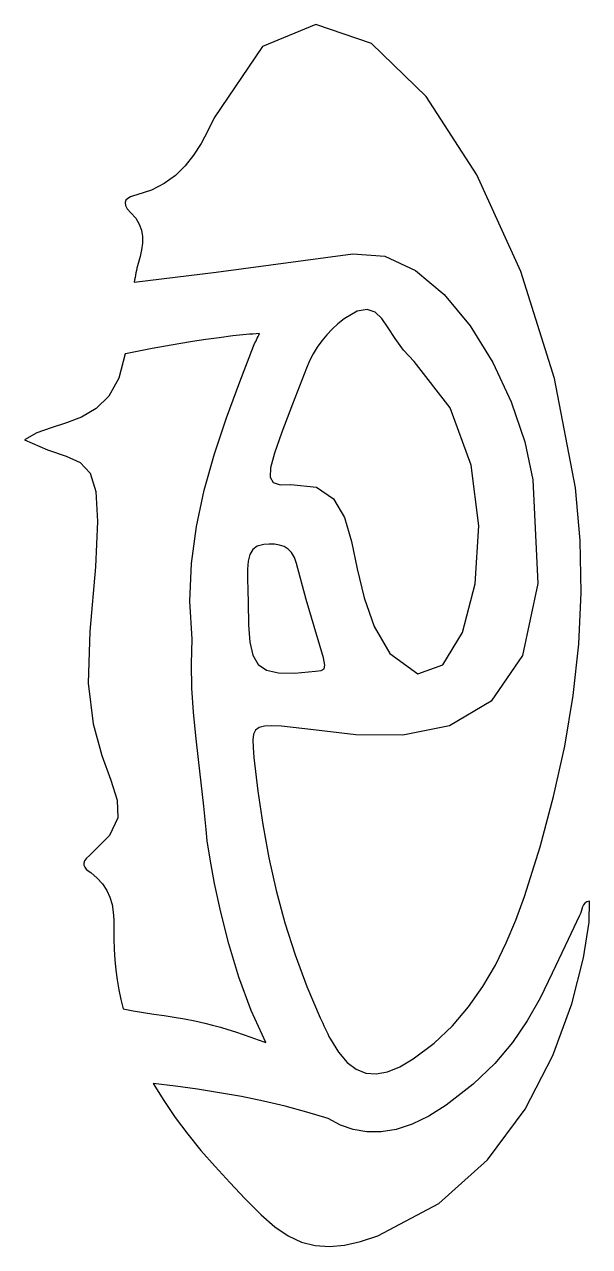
# Model space of a CAD drawing. Header units: millimetres. Extents: x -75.6 to -24.8, y -105.5 to -55.4.
# Drawn here: x -57.675 to -56.127, y -86.772 to -83.421 of the extents above; entities that cross this region are included whole.
import ezdxf

# ---------------------------------------------------------------- set-up
doc = ezdxf.new("R2010")
doc.units = ezdxf.units.MM
doc.header["$MEASUREMENT"] = 0
doc.layers.add('Layer 1', color=7, linetype='Continuous')

msp = doc.modelspace()

# ---------------------------------------------------------------- linework, layer by layer
at = {"layer": 'Layer 1'}
for points, knots in [([(-56.1649, -84.6918), (-56.1649, -84.6918), (-56.1521, -84.8357), (-56.1521, -84.8357), (-56.1521, -84.8357), (-56.1521, -84.8357), (-56.1494, -84.9784), (-56.1494, -84.9784), (-56.1494, -84.9784), (-56.1494, -84.9784), (-56.1559, -85.12), (-56.1559, -85.12), (-56.1559, -85.12), (-56.1559, -85.12), (-56.1712, -85.2605), (-56.1712, -85.2605), (-56.1712, -85.2605), (-56.1712, -85.2605), (-56.1944, -85.3999), (-56.1944, -85.3999), (-56.1944, -85.3999), (-56.1944, -85.3999), (-56.2249, -85.5383), (-56.2249, -85.5383), (-56.2249, -85.5383), (-56.2249, -85.5383), (-56.2621, -85.6756), (-56.2621, -85.6756), (-56.2621, -85.6756), (-56.2621, -85.6756), (-56.3051, -85.8121), (-56.3051, -85.8121), (-56.3051, -85.8121), (-56.3051, -85.8121), (-56.3283, -85.8765), (-56.3283, -85.8765), (-56.3283, -85.8765), (-56.3283, -85.8765), (-56.3546, -85.9395), (-56.3546, -85.9395), (-56.3546, -85.9395), (-56.3546, -85.9395), (-56.3846, -86.0006), (-56.3846, -86.0006), (-56.3846, -86.0006), (-56.3846, -86.0006), (-56.4188, -86.0592), (-56.4188, -86.0592), (-56.4188, -86.0592), (-56.4188, -86.0592), (-56.4578, -86.1147), (-56.4578, -86.1147), (-56.4578, -86.1147), (-56.4578, -86.1147), (-56.5023, -86.1666), (-56.5023, -86.1666), (-56.5023, -86.1666), (-56.5023, -86.1666), (-56.5527, -86.2143), (-56.5527, -86.2143), (-56.5527, -86.2143), (-56.5527, -86.2143), (-56.6097, -86.2573), (-56.6097, -86.2573), (-56.6097, -86.2573), (-56.6097, -86.2573), (-56.6464, -86.2791), (-56.6464, -86.2791), (-56.6464, -86.2791), (-56.6464, -86.2791), (-56.6801, -86.2929), (-56.6801, -86.2929), (-56.6801, -86.2929), (-56.6801, -86.2929), (-56.7111, -86.2987), (-56.7111, -86.2987), (-56.7111, -86.2987), (-56.7111, -86.2987), (-56.7396, -86.2964), (-56.7396, -86.2964), (-56.7396, -86.2964), (-56.7396, -86.2964), (-56.7661, -86.2858), (-56.7661, -86.2858), (-56.7661, -86.2858), (-56.7661, -86.2858), (-56.7909, -86.2668), (-56.7909, -86.2668), (-56.7909, -86.2668), (-56.7909, -86.2668), (-56.8144, -86.2393), (-56.8144, -86.2393), (-56.8144, -86.2393), (-56.8144, -86.2393), (-56.8367, -86.2031), (-56.8367, -86.2031), (-56.8367, -86.2031), (-56.8367, -86.2031), (-56.8405, -86.196), (-56.8405, -86.196), (-56.8405, -86.196), (-56.8405, -86.196), (-56.844, -86.1888), (-56.844, -86.1888), (-56.844, -86.1888), (-56.844, -86.1888), (-56.8475, -86.1815), (-56.8475, -86.1815), (-56.8475, -86.1815), (-56.8475, -86.1815), (-56.8509, -86.1742), (-56.8509, -86.1742), (-56.8509, -86.1742), (-56.8509, -86.1742), (-56.8542, -86.1668), (-56.8542, -86.1668), (-56.8542, -86.1668), (-56.8542, -86.1668), (-56.8575, -86.1595), (-56.8575, -86.1595), (-56.8575, -86.1595), (-56.8575, -86.1595), (-56.8608, -86.1521), (-56.8608, -86.1521), (-56.8608, -86.1521), (-56.8608, -86.1521), (-56.8642, -86.1448), (-56.8642, -86.1448), (-56.8642, -86.1448), (-56.8642, -86.1448), (-56.9009, -86.0591), (-56.9009, -86.0591), (-56.9009, -86.0591), (-56.9009, -86.0591), (-56.9331, -85.9723), (-56.9331, -85.9723), (-56.9331, -85.9723), (-56.9331, -85.9723), (-56.961, -85.8844), (-56.961, -85.8844), (-56.961, -85.8844), (-56.961, -85.8844), (-56.9849, -85.7955), (-56.9849, -85.7955), (-56.9849, -85.7955), (-56.9849, -85.7955), (-57.005, -85.7056), (-57.005, -85.7056), (-57.005, -85.7056), (-57.005, -85.7056), (-57.0218, -85.6148), (-57.0218, -85.6148), (-57.0218, -85.6148), (-57.0218, -85.6148), (-57.0354, -85.5233), (-57.0354, -85.5233), (-57.0354, -85.5233), (-57.0354, -85.5233), (-57.0461, -85.431), (-57.0461, -85.431), (-57.0461, -85.431), (-57.0461, -85.431), (-57.0486, -85.4035), (-57.0486, -85.4035), (-57.0486, -85.4035), (-57.0486, -85.4035), (-57.0491, -85.3822), (-57.0491, -85.3822), (-57.0491, -85.3822), (-57.0491, -85.3822), (-57.0469, -85.3665), (-57.0469, -85.3665), (-57.0469, -85.3665), (-57.0469, -85.3665), (-57.0414, -85.3556), (-57.0414, -85.3556), (-57.0414, -85.3556), (-57.0414, -85.3556), (-57.0318, -85.3487), (-57.0318, -85.3487), (-57.0318, -85.3487), (-57.0318, -85.3487), (-57.0173, -85.3452), (-57.0173, -85.3452), (-57.0173, -85.3452), (-57.0173, -85.3452), (-56.9972, -85.3442), (-56.9972, -85.3442), (-56.9972, -85.3442), (-56.9972, -85.3442), (-56.9707, -85.345), (-56.9707, -85.345), (-56.9707, -85.345), (-56.9707, -85.345), (-56.8828, -85.3551), (-56.8828, -85.3551), (-56.8828, -85.3551), (-56.8828, -85.3551), (-56.7673, -85.3684), (-56.7673, -85.3684), (-56.7673, -85.3684), (-56.7673, -85.3684), (-56.6383, -85.3698), (-56.6383, -85.3698), (-56.6383, -85.3698), (-56.6383, -85.3698), (-56.5098, -85.3441), (-56.5098, -85.3441), (-56.5098, -85.3441), (-56.5098, -85.3441), (-56.3959, -85.2763), (-56.3959, -85.2763), (-56.3959, -85.2763), (-56.3959, -85.2763), (-56.3105, -85.1514), (-56.3105, -85.1514), (-56.3105, -85.1514), (-56.3105, -85.1514), (-56.2679, -84.9541), (-56.2679, -84.9541), (-56.2679, -84.9541), (-56.2679, -84.9541), (-56.2819, -84.6694), (-56.2819, -84.6694), (-56.2819, -84.6694), (-56.2819, -84.6694), (-56.3041, -84.5653), (-56.3041, -84.5653), (-56.3041, -84.5653), (-56.3041, -84.5653), (-56.3413, -84.456), (-56.3413, -84.456), (-56.3413, -84.456), (-56.3413, -84.456), (-56.3917, -84.348), (-56.3917, -84.348), (-56.3917, -84.348), (-56.3917, -84.348), (-56.4533, -84.2476), (-56.4533, -84.2476), (-56.4533, -84.2476), (-56.4533, -84.2476), (-56.5244, -84.1613), (-56.5244, -84.1613), (-56.5244, -84.1613), (-56.5244, -84.1613), (-56.603, -84.0954), (-56.603, -84.0954), (-56.603, -84.0954), (-56.603, -84.0954), (-56.6872, -84.0563), (-56.6872, -84.0563), (-56.6872, -84.0563), (-56.6872, -84.0563), (-56.7753, -84.0503), (-56.7753, -84.0503), (-56.7753, -84.0503), (-56.7753, -84.0503), (-56.8501, -84.0603), (-56.8501, -84.0603), (-56.8501, -84.0603), (-56.8501, -84.0603), (-56.925, -84.0703), (-56.925, -84.0703), (-56.925, -84.0703), (-56.925, -84.0703), (-56.9999, -84.0803), (-56.9999, -84.0803), (-56.9999, -84.0803), (-56.9999, -84.0803), (-57.0747, -84.0902), (-57.0747, -84.0902), (-57.0747, -84.0902), (-57.0747, -84.0902), (-57.1496, -84.0999), (-57.1496, -84.0999), (-57.1496, -84.0999), (-57.1496, -84.0999), (-57.2246, -84.1094), (-57.2246, -84.1094), (-57.2246, -84.1094), (-57.2246, -84.1094), (-57.2995, -84.1187), (-57.2995, -84.1187), (-57.2995, -84.1187), (-57.2995, -84.1187), (-57.3745, -84.1277), (-57.3745, -84.1277), (-57.3745, -84.1277), (-57.3745, -84.1277), (-57.3732, -84.1213), (-57.3732, -84.1213), (-57.3732, -84.1213), (-57.3732, -84.1213), (-57.3719, -84.1149), (-57.3719, -84.1149), (-57.3719, -84.1149), (-57.3719, -84.1149), (-57.3707, -84.1085), (-57.3707, -84.1085), (-57.3707, -84.1085), (-57.3707, -84.1085), (-57.3694, -84.1021), (-57.3694, -84.1021), (-57.3694, -84.1021), (-57.3694, -84.1021), (-57.3681, -84.0957), (-57.3681, -84.0957), (-57.3681, -84.0957), (-57.3681, -84.0957), (-57.3667, -84.0893), (-57.3667, -84.0893), (-57.3667, -84.0893), (-57.3667, -84.0893), (-57.3651, -84.083), (-57.3651, -84.083), (-57.3651, -84.083), (-57.3651, -84.083), (-57.3634, -84.0767), (-57.3634, -84.0767), (-57.3634, -84.0767), (-57.3634, -84.0767), (-57.3581, -84.0576), (-57.3581, -84.0576), (-57.3581, -84.0576), (-57.3581, -84.0576), (-57.3541, -84.0389), (-57.3541, -84.0389), (-57.3541, -84.0389), (-57.3541, -84.0389), (-57.3518, -84.0206), (-57.3518, -84.0206), (-57.3518, -84.0206), (-57.3518, -84.0206), (-57.3517, -84.0028), (-57.3517, -84.0028), (-57.3517, -84.0028), (-57.3517, -84.0028), (-57.3544, -83.9854), (-57.3544, -83.9854), (-57.3544, -83.9854), (-57.3544, -83.9854), (-57.3602, -83.9687), (-57.3602, -83.9687), (-57.3602, -83.9687), (-57.3602, -83.9687), (-57.3698, -83.9525), (-57.3698, -83.9525), (-57.3698, -83.9525), (-57.3698, -83.9525), (-57.3836, -83.9371), (-57.3836, -83.9371), (-57.3836, -83.9371), (-57.3836, -83.9371), (-57.3933, -83.9263), (-57.3933, -83.9263), (-57.3933, -83.9263), (-57.3933, -83.9263), (-57.3983, -83.9171), (-57.3983, -83.9171), (-57.3983, -83.9171), (-57.3983, -83.9171), (-57.3992, -83.9094), (-57.3992, -83.9094), (-57.3992, -83.9094), (-57.3992, -83.9094), (-57.3968, -83.903), (-57.3968, -83.903), (-57.3968, -83.903), (-57.3968, -83.903), (-57.3917, -83.8978), (-57.3917, -83.8978), (-57.3917, -83.8978), (-57.3917, -83.8978), (-57.3846, -83.8937), (-57.3846, -83.8937), (-57.3846, -83.8937), (-57.3846, -83.8937), (-57.3762, -83.8904), (-57.3762, -83.8904), (-57.3762, -83.8904), (-57.3762, -83.8904), (-57.3673, -83.888), (-57.3673, -83.888), (-57.3673, -83.888), (-57.3673, -83.888), (-57.3269, -83.8753), (-57.3269, -83.8753), (-57.3269, -83.8753), (-57.3269, -83.8753), (-57.2918, -83.8574), (-57.2918, -83.8574), (-57.2918, -83.8574), (-57.2918, -83.8574), (-57.2612, -83.8351), (-57.2612, -83.8351), (-57.2612, -83.8351), (-57.2612, -83.8351), (-57.2346, -83.8089), (-57.2346, -83.8089), (-57.2346, -83.8089), (-57.2346, -83.8089), (-57.2113, -83.7794), (-57.2113, -83.7794), (-57.2113, -83.7794), (-57.2113, -83.7794), (-57.1907, -83.7472), (-57.1907, -83.7472), (-57.1907, -83.7472), (-57.1907, -83.7472), (-57.1722, -83.7128), (-57.1722, -83.7128), (-57.1722, -83.7128), (-57.1722, -83.7128), (-57.1551, -83.6769), (-57.1551, -83.6769), (-57.1551, -83.6769), (-57.1551, -83.6769), (-57.0227, -83.4816), (-57.0227, -83.4816), (-57.0227, -83.4816), (-57.0227, -83.4816), (-56.8763, -83.4209), (-56.8763, -83.4209), (-56.8763, -83.4209), (-56.8763, -83.4209), (-56.7241, -83.4735), (-56.7241, -83.4735), (-56.7241, -83.4735), (-56.7241, -83.4735), (-56.5744, -83.6183), (-56.5744, -83.6183), (-56.5744, -83.6183), (-56.5744, -83.6183), (-56.4353, -83.8337), (-56.4353, -83.8337), (-56.4353, -83.8337), (-56.4353, -83.8337), (-56.3152, -84.0987), (-56.3152, -84.0987), (-56.3152, -84.0987), (-56.3152, -84.0987), (-56.2224, -84.3918), (-56.2224, -84.3918), (-56.2224, -84.3918), (-56.2224, -84.3918), (-56.1649, -84.6918), (-56.1649, -84.6918), (-56.1649, -84.6918), (-56.1649, -84.6918), (-56.1649, -84.6918), (-56.1649, -84.6918)], [0, 0, 0, 0, 0.008772, 0.008772, 0.008772, 0.008772, 0.017544, 0.017544, 0.017544, 0.017544, 0.026316, 0.026316, 0.026316, 0.026316, 0.035088, 0.035088, 0.035088, 0.035088, 0.04386, 0.04386, 0.04386, 0.04386, 0.052632, 0.052632, 0.052632, 0.052632, 0.061404, 0.061404, 0.061404, 0.061404, 0.070175, 0.070175, 0.070175, 0.070175, 0.078947, 0.078947, 0.078947, 0.078947, 0.087719, 0.087719, 0.087719, 0.087719, 0.096491, 0.096491, 0.096491, 0.096491, 0.105263, 0.105263, 0.105263, 0.105263, 0.114035, 0.114035, 0.114035, 0.114035, 0.122807, 0.122807, 0.122807, 0.122807, 0.131579, 0.131579, 0.131579, 0.131579, 0.140351, 0.140351, 0.140351, 0.140351, 0.149123, 0.149123, 0.149123, 0.149123, 0.157895, 0.157895, 0.157895, 0.157895, 0.166667, 0.166667, 0.166667, 0.166667, 0.175439, 0.175439, 0.175439, 0.175439, 0.184211, 0.184211, 0.184211, 0.184211, 0.192982, 0.192982, 0.192982, 0.192982, 0.201754, 0.201754, 0.201754, 0.201754, 0.210526, 0.210526, 0.210526, 0.210526, 0.219298, 0.219298, 0.219298, 0.219298, 0.22807, 0.22807, 0.22807, 0.22807, 0.236842, 0.236842, 0.236842, 0.236842, 0.245614, 0.245614, 0.245614, 0.245614, 0.254386, 0.254386, 0.254386, 0.254386, 0.263158, 0.263158, 0.263158, 0.263158, 0.27193, 0.27193, 0.27193, 0.27193, 0.280702, 0.280702, 0.280702, 0.280702, 0.289474, 0.289474, 0.289474, 0.289474, 0.298246, 0.298246, 0.298246, 0.298246, 0.307018, 0.307018, 0.307018, 0.307018, 0.315789, 0.315789, 0.315789, 0.315789, 0.324561, 0.324561, 0.324561, 0.324561, 0.333333, 0.333333, 0.333333, 0.333333, 0.342105, 0.342105, 0.342105, 0.342105, 0.350877, 0.350877, 0.350877, 0.350877, 0.359649, 0.359649, 0.359649, 0.359649, 0.368421, 0.368421, 0.368421, 0.368421, 0.377193, 0.377193, 0.377193, 0.377193, 0.385965, 0.385965, 0.385965, 0.385965, 0.394737, 0.394737, 0.394737, 0.394737, 0.403509, 0.403509, 0.403509, 0.403509, 0.412281, 0.412281, 0.412281, 0.412281, 0.421053, 0.421053, 0.421053, 0.421053, 0.429825, 0.429825, 0.429825, 0.429825, 0.438596, 0.438596, 0.438596, 0.438596, 0.447368, 0.447368, 0.447368, 0.447368, 0.45614, 0.45614, 0.45614, 0.45614, 0.464912, 0.464912, 0.464912, 0.464912, 0.473684, 0.473684, 0.473684, 0.473684, 0.482456, 0.482456, 0.482456, 0.482456, 0.491228, 0.491228, 0.491228, 0.491228, 0.5, 0.5, 0.5, 0.5, 0.508772, 0.508772, 0.508772, 0.508772, 0.517544, 0.517544, 0.517544, 0.517544, 0.526316, 0.526316, 0.526316, 0.526316, 0.535088, 0.535088, 0.535088, 0.535088, 0.54386, 0.54386, 0.54386, 0.54386, 0.552632, 0.552632, 0.552632, 0.552632, 0.561404, 0.561404, 0.561404, 0.561404, 0.570175, 0.570175, 0.570175, 0.570175, 0.578947, 0.578947, 0.578947, 0.578947, 0.587719, 0.587719, 0.587719, 0.587719, 0.596491, 0.596491, 0.596491, 0.596491, 0.605263, 0.605263, 0.605263, 0.605263, 0.614035, 0.614035, 0.614035, 0.614035, 0.622807, 0.622807, 0.622807, 0.622807, 0.631579, 0.631579, 0.631579, 0.631579, 0.640351, 0.640351, 0.640351, 0.640351, 0.649123, 0.649123, 0.649123, 0.649123, 0.657895, 0.657895, 0.657895, 0.657895, 0.666667, 0.666667, 0.666667, 0.666667, 0.675439, 0.675439, 0.675439, 0.675439, 0.684211, 0.684211, 0.684211, 0.684211, 0.692982, 0.692982, 0.692982, 0.692982, 0.701754, 0.701754, 0.701754, 0.701754, 0.710526, 0.710526, 0.710526, 0.710526, 0.719298, 0.719298, 0.719298, 0.719298, 0.72807, 0.72807, 0.72807, 0.72807, 0.736842, 0.736842, 0.736842, 0.736842, 0.745614, 0.745614, 0.745614, 0.745614, 0.754386, 0.754386, 0.754386, 0.754386, 0.763158, 0.763158, 0.763158, 0.763158, 0.77193, 0.77193, 0.77193, 0.77193, 0.780702, 0.780702, 0.780702, 0.780702, 0.789474, 0.789474, 0.789474, 0.789474, 0.798246, 0.798246, 0.798246, 0.798246, 0.807018, 0.807018, 0.807018, 0.807018, 0.815789, 0.815789, 0.815789, 0.815789, 0.824561, 0.824561, 0.824561, 0.824561, 0.833333, 0.833333, 0.833333, 0.833333, 0.842105, 0.842105, 0.842105, 0.842105, 0.850877, 0.850877, 0.850877, 0.850877, 0.859649, 0.859649, 0.859649, 0.859649, 0.868421, 0.868421, 0.868421, 0.868421, 0.877193, 0.877193, 0.877193, 0.877193, 0.885965, 0.885965, 0.885965, 0.885965, 0.894737, 0.894737, 0.894737, 0.894737, 0.903509, 0.903509, 0.903509, 0.903509, 0.912281, 0.912281, 0.912281, 0.912281, 0.921053, 0.921053, 0.921053, 0.921053, 0.929825, 0.929825, 0.929825, 0.929825, 0.938596, 0.938596, 0.938596, 0.938596, 0.947368, 0.947368, 0.947368, 0.947368, 0.95614, 0.95614, 0.95614, 0.95614, 0.964912, 0.964912, 0.964912, 0.964912, 0.973684, 0.973684, 0.973684, 0.973684, 0.982456, 0.982456, 0.982456, 0.982456, 1, 1, 1, 1]), ([(-56.9021, -84.3632), (-56.9021, -84.3632), (-56.8936, -84.3432), (-56.8936, -84.3432), (-56.8936, -84.3432), (-56.8936, -84.3432), (-56.8837, -84.3239), (-56.8837, -84.3239), (-56.8837, -84.3239), (-56.8837, -84.3239), (-56.8726, -84.3056), (-56.8726, -84.3056), (-56.8726, -84.3056), (-56.8726, -84.3056), (-56.8603, -84.2882), (-56.8603, -84.2882), (-56.8603, -84.2882), (-56.8603, -84.2882), (-56.8467, -84.2717), (-56.8467, -84.2717), (-56.8467, -84.2717), (-56.8467, -84.2717), (-56.8319, -84.2562), (-56.8319, -84.2562), (-56.8319, -84.2562), (-56.8319, -84.2562), (-56.816, -84.2417), (-56.816, -84.2417), (-56.816, -84.2417), (-56.816, -84.2417), (-56.7989, -84.2283), (-56.7989, -84.2283), (-56.7989, -84.2283), (-56.7989, -84.2283), (-56.7632, -84.2075), (-56.7632, -84.2075), (-56.7632, -84.2075), (-56.7632, -84.2075), (-56.7359, -84.2022), (-56.7359, -84.2022), (-56.7359, -84.2022), (-56.7359, -84.2022), (-56.7143, -84.2098), (-56.7143, -84.2098), (-56.7143, -84.2098), (-56.7143, -84.2098), (-56.696, -84.2274), (-56.696, -84.2274), (-56.696, -84.2274), (-56.696, -84.2274), (-56.6786, -84.2524), (-56.6786, -84.2524), (-56.6786, -84.2524), (-56.6786, -84.2524), (-56.6595, -84.2821), (-56.6595, -84.2821), (-56.6595, -84.2821), (-56.6595, -84.2821), (-56.6365, -84.3138), (-56.6365, -84.3138), (-56.6365, -84.3138), (-56.6365, -84.3138), (-56.6069, -84.3447), (-56.6069, -84.3447), (-56.6069, -84.3447), (-56.6069, -84.3447), (-56.5082, -84.4723), (-56.5082, -84.4723), (-56.5082, -84.4723), (-56.5082, -84.4723), (-56.451, -84.6289), (-56.451, -84.6289), (-56.451, -84.6289), (-56.451, -84.6289), (-56.43, -84.7959), (-56.43, -84.7959), (-56.43, -84.7959), (-56.43, -84.7959), (-56.4396, -84.9551), (-56.4396, -84.9551), (-56.4396, -84.9551), (-56.4396, -84.9551), (-56.4742, -85.088), (-56.4742, -85.088), (-56.4742, -85.088), (-56.4742, -85.088), (-56.5284, -85.1764), (-56.5284, -85.1764), (-56.5284, -85.1764), (-56.5284, -85.1764), (-56.5967, -85.2018), (-56.5967, -85.2018), (-56.5967, -85.2018), (-56.5967, -85.2018), (-56.6734, -85.1459), (-56.6734, -85.1459), (-56.6734, -85.1459), (-56.6734, -85.1459), (-56.7169, -85.072), (-56.7169, -85.072), (-56.7169, -85.072), (-56.7169, -85.072), (-56.7445, -84.9929), (-56.7445, -84.9929), (-56.7445, -84.9929), (-56.7445, -84.9929), (-56.7629, -84.9133), (-56.7629, -84.9133), (-56.7629, -84.9133), (-56.7629, -84.9133), (-56.7785, -84.8384), (-56.7785, -84.8384), (-56.7785, -84.8384), (-56.7785, -84.8384), (-56.7979, -84.7729), (-56.7979, -84.7729), (-56.7979, -84.7729), (-56.7979, -84.7729), (-56.8278, -84.7218), (-56.8278, -84.7218), (-56.8278, -84.7218), (-56.8278, -84.7218), (-56.8746, -84.6901), (-56.8746, -84.6901), (-56.8746, -84.6901), (-56.8746, -84.6901), (-56.9449, -84.6826), (-56.9449, -84.6826), (-56.9449, -84.6826), (-56.9449, -84.6826), (-56.9742, -84.683), (-56.9742, -84.683), (-56.9742, -84.683), (-56.9742, -84.683), (-56.9932, -84.6773), (-56.9932, -84.6773), (-56.9932, -84.6773), (-56.9932, -84.6773), (-57.002, -84.6626), (-57.002, -84.6626), (-57.002, -84.6626), (-57.002, -84.6626), (-57.0009, -84.6365), (-57.0009, -84.6365), (-57.0009, -84.6365), (-57.0009, -84.6365), (-56.9902, -84.5961), (-56.9902, -84.5961), (-56.9902, -84.5961), (-56.9902, -84.5961), (-56.97, -84.5389), (-56.97, -84.5389), (-56.97, -84.5389), (-56.97, -84.5389), (-56.9405, -84.4622), (-56.9405, -84.4622), (-56.9405, -84.4622), (-56.9405, -84.4622), (-56.9021, -84.3632), (-56.9021, -84.3632), (-56.9021, -84.3632), (-56.9021, -84.3632), (-56.9021, -84.3632), (-56.9021, -84.3632)], [0, 0, 0, 0, 0.02381, 0.02381, 0.02381, 0.02381, 0.047619, 0.047619, 0.047619, 0.047619, 0.071429, 0.071429, 0.071429, 0.071429, 0.095238, 0.095238, 0.095238, 0.095238, 0.119048, 0.119048, 0.119048, 0.119048, 0.142857, 0.142857, 0.142857, 0.142857, 0.166667, 0.166667, 0.166667, 0.166667, 0.190476, 0.190476, 0.190476, 0.190476, 0.214286, 0.214286, 0.214286, 0.214286, 0.238095, 0.238095, 0.238095, 0.238095, 0.261905, 0.261905, 0.261905, 0.261905, 0.285714, 0.285714, 0.285714, 0.285714, 0.309524, 0.309524, 0.309524, 0.309524, 0.333333, 0.333333, 0.333333, 0.333333, 0.357143, 0.357143, 0.357143, 0.357143, 0.380952, 0.380952, 0.380952, 0.380952, 0.404762, 0.404762, 0.404762, 0.404762, 0.428571, 0.428571, 0.428571, 0.428571, 0.452381, 0.452381, 0.452381, 0.452381, 0.47619, 0.47619, 0.47619, 0.47619, 0.5, 0.5, 0.5, 0.5, 0.52381, 0.52381, 0.52381, 0.52381, 0.547619, 0.547619, 0.547619, 0.547619, 0.571429, 0.571429, 0.571429, 0.571429, 0.595238, 0.595238, 0.595238, 0.595238, 0.619048, 0.619048, 0.619048, 0.619048, 0.642857, 0.642857, 0.642857, 0.642857, 0.666667, 0.666667, 0.666667, 0.666667, 0.690476, 0.690476, 0.690476, 0.690476, 0.714286, 0.714286, 0.714286, 0.714286, 0.738095, 0.738095, 0.738095, 0.738095, 0.761905, 0.761905, 0.761905, 0.761905, 0.785714, 0.785714, 0.785714, 0.785714, 0.809524, 0.809524, 0.809524, 0.809524, 0.833333, 0.833333, 0.833333, 0.833333, 0.857143, 0.857143, 0.857143, 0.857143, 0.880952, 0.880952, 0.880952, 0.880952, 0.904762, 0.904762, 0.904762, 0.904762, 0.928571, 0.928571, 0.928571, 0.928571, 0.952381, 0.952381, 0.952381, 0.952381, 1, 1, 1, 1]), ([(-57.496, -85.0853), (-57.496, -85.0853), (-57.4802, -84.9081), (-57.4802, -84.9081), (-57.4802, -84.9081), (-57.4802, -84.9081), (-57.4744, -84.7836), (-57.4744, -84.7836), (-57.4744, -84.7836), (-57.4744, -84.7836), (-57.4792, -84.7014), (-57.4792, -84.7014), (-57.4792, -84.7014), (-57.4792, -84.7014), (-57.4949, -84.6511), (-57.4949, -84.6511), (-57.4949, -84.6511), (-57.4949, -84.6511), (-57.5219, -84.6222), (-57.5219, -84.6222), (-57.5219, -84.6222), (-57.5219, -84.6222), (-57.5606, -84.6043), (-57.5606, -84.6043), (-57.5606, -84.6043), (-57.5606, -84.6043), (-57.6115, -84.587), (-57.6115, -84.587), (-57.6115, -84.587), (-57.6115, -84.587), (-57.6749, -84.5598), (-57.6749, -84.5598), (-57.6749, -84.5598), (-57.6749, -84.5598), (-57.6406, -84.5411), (-57.6406, -84.5411), (-57.6406, -84.5411), (-57.6406, -84.5411), (-57.6015, -84.5271), (-57.6015, -84.5271), (-57.6015, -84.5271), (-57.6015, -84.5271), (-57.5598, -84.5137), (-57.5598, -84.5137), (-57.5598, -84.5137), (-57.5598, -84.5137), (-57.5182, -84.4973), (-57.5182, -84.4973), (-57.5182, -84.4973), (-57.5182, -84.4973), (-57.4788, -84.474), (-57.4788, -84.474), (-57.4788, -84.474), (-57.4788, -84.474), (-57.4441, -84.4399), (-57.4441, -84.4399), (-57.4441, -84.4399), (-57.4441, -84.4399), (-57.4166, -84.3912), (-57.4166, -84.3912), (-57.4166, -84.3912), (-57.4166, -84.3912), (-57.3986, -84.324), (-57.3986, -84.324), (-57.3986, -84.324), (-57.3986, -84.324), (-57.3986, -84.324), (-57.3986, -84.324), (-57.3986, -84.324), (-57.3986, -84.324), (-57.3986, -84.324), (-57.3986, -84.324), (-57.3986, -84.324), (-57.3986, -84.324), (-57.3985, -84.324), (-57.3985, -84.324), (-57.3985, -84.324), (-57.3985, -84.324), (-57.3985, -84.324), (-57.3985, -84.324), (-57.3985, -84.324), (-57.3985, -84.324), (-57.3984, -84.324), (-57.3984, -84.324), (-57.3984, -84.324), (-57.3984, -84.324), (-57.3984, -84.324), (-57.3984, -84.324), (-57.3984, -84.324), (-57.3984, -84.324), (-57.3983, -84.324), (-57.3983, -84.324), (-57.3983, -84.324), (-57.3983, -84.324), (-57.3983, -84.324), (-57.3983, -84.324), (-57.3983, -84.324), (-57.3983, -84.324), (-57.3617, -84.3167), (-57.3617, -84.3167), (-57.3617, -84.3167), (-57.3617, -84.3167), (-57.3251, -84.3097), (-57.3251, -84.3097), (-57.3251, -84.3097), (-57.3251, -84.3097), (-57.2884, -84.303), (-57.2884, -84.303), (-57.2884, -84.303), (-57.2884, -84.303), (-57.2516, -84.2967), (-57.2516, -84.2967), (-57.2516, -84.2967), (-57.2516, -84.2967), (-57.2148, -84.2907), (-57.2148, -84.2907), (-57.2148, -84.2907), (-57.2148, -84.2907), (-57.1779, -84.285), (-57.1779, -84.285), (-57.1779, -84.285), (-57.1779, -84.285), (-57.141, -84.2798), (-57.141, -84.2798), (-57.141, -84.2798), (-57.141, -84.2798), (-57.104, -84.2749), (-57.104, -84.2749), (-57.104, -84.2749), (-57.104, -84.2749), (-57.095, -84.2739), (-57.095, -84.2739), (-57.095, -84.2739), (-57.095, -84.2739), (-57.0859, -84.2729), (-57.0859, -84.2729), (-57.0859, -84.2729), (-57.0859, -84.2729), (-57.0768, -84.272), (-57.0768, -84.272), (-57.0768, -84.272), (-57.0768, -84.272), (-57.0676, -84.2712), (-57.0676, -84.2712), (-57.0676, -84.2712), (-57.0676, -84.2712), (-57.0584, -84.2705), (-57.0584, -84.2705), (-57.0584, -84.2705), (-57.0584, -84.2705), (-57.0491, -84.2698), (-57.0491, -84.2698), (-57.0491, -84.2698), (-57.0491, -84.2698), (-57.0398, -84.2691), (-57.0398, -84.2691), (-57.0398, -84.2691), (-57.0398, -84.2691), (-57.0304, -84.2684), (-57.0304, -84.2684), (-57.0304, -84.2684), (-57.0304, -84.2684), (-57.0327, -84.2726), (-57.0327, -84.2726), (-57.0327, -84.2726), (-57.0327, -84.2726), (-57.0349, -84.2769), (-57.0349, -84.2769), (-57.0349, -84.2769), (-57.0349, -84.2769), (-57.037, -84.2812), (-57.037, -84.2812), (-57.037, -84.2812), (-57.037, -84.2812), (-57.0392, -84.2855), (-57.0392, -84.2855), (-57.0392, -84.2855), (-57.0392, -84.2855), (-57.0412, -84.2899), (-57.0412, -84.2899), (-57.0412, -84.2899), (-57.0412, -84.2899), (-57.0432, -84.2943), (-57.0432, -84.2943), (-57.0432, -84.2943), (-57.0432, -84.2943), (-57.0451, -84.2987), (-57.0451, -84.2987), (-57.0451, -84.2987), (-57.0451, -84.2987), (-57.047, -84.3032), (-57.047, -84.3032), (-57.047, -84.3032), (-57.047, -84.3032), (-57.0851, -84.4011), (-57.0851, -84.4011), (-57.0851, -84.4011), (-57.0851, -84.4011), (-57.1213, -84.4993), (-57.1213, -84.4993), (-57.1213, -84.4993), (-57.1213, -84.4993), (-57.1542, -84.598), (-57.1542, -84.598), (-57.1542, -84.598), (-57.1542, -84.598), (-57.1821, -84.6975), (-57.1821, -84.6975), (-57.1821, -84.6975), (-57.1821, -84.6975), (-57.2037, -84.7978), (-57.2037, -84.7978), (-57.2037, -84.7978), (-57.2037, -84.7978), (-57.2175, -84.8992), (-57.2175, -84.8992), (-57.2175, -84.8992), (-57.2175, -84.8992), (-57.2219, -85.0019), (-57.2219, -85.0019), (-57.2219, -85.0019), (-57.2219, -85.0019), (-57.2155, -85.1061), (-57.2155, -85.1061), (-57.2155, -85.1061), (-57.2155, -85.1061), (-57.2176, -85.1738), (-57.2176, -85.1738), (-57.2176, -85.1738), (-57.2176, -85.1738), (-57.216, -85.2405), (-57.216, -85.2405), (-57.216, -85.2405), (-57.216, -85.2405), (-57.2117, -85.3063), (-57.2117, -85.3063), (-57.2117, -85.3063), (-57.2117, -85.3063), (-57.2054, -85.3715), (-57.2054, -85.3715), (-57.2054, -85.3715), (-57.2054, -85.3715), (-57.198, -85.4361), (-57.198, -85.4361), (-57.198, -85.4361), (-57.198, -85.4361), (-57.1904, -85.5004), (-57.1904, -85.5004), (-57.1904, -85.5004), (-57.1904, -85.5004), (-57.1832, -85.5645), (-57.1832, -85.5645), (-57.1832, -85.5645), (-57.1832, -85.5645), (-57.1774, -85.6286), (-57.1774, -85.6286), (-57.1774, -85.6286), (-57.1774, -85.6286), (-57.174, -85.6591), (-57.174, -85.6591), (-57.174, -85.6591), (-57.174, -85.6591), (-57.1663, -85.7097), (-57.1663, -85.7097), (-57.1663, -85.7097), (-57.1663, -85.7097), (-57.1542, -85.7763), (-57.1542, -85.7763), (-57.1542, -85.7763), (-57.1542, -85.7763), (-57.1371, -85.855), (-57.1371, -85.855), (-57.1371, -85.855), (-57.1371, -85.855), (-57.1149, -85.9419), (-57.1149, -85.9419), (-57.1149, -85.9419), (-57.1149, -85.9419), (-57.0872, -86.0331), (-57.0872, -86.0331), (-57.0872, -86.0331), (-57.0872, -86.0331), (-57.0535, -86.1245), (-57.0535, -86.1245), (-57.0535, -86.1245), (-57.0535, -86.1245), (-57.0137, -86.2123), (-57.0137, -86.2123), (-57.0137, -86.2123), (-57.0137, -86.2123), (-57.0343, -86.2048), (-57.0343, -86.2048), (-57.0343, -86.2048), (-57.0343, -86.2048), (-57.0549, -86.1975), (-57.0549, -86.1975), (-57.0549, -86.1975), (-57.0549, -86.1975), (-57.0756, -86.1904), (-57.0756, -86.1904), (-57.0756, -86.1904), (-57.0756, -86.1904), (-57.0963, -86.1835), (-57.0963, -86.1835), (-57.0963, -86.1835), (-57.0963, -86.1835), (-57.1172, -86.177), (-57.1172, -86.177), (-57.1172, -86.177), (-57.1172, -86.177), (-57.1381, -86.1707), (-57.1381, -86.1707), (-57.1381, -86.1707), (-57.1381, -86.1707), (-57.1592, -86.1648), (-57.1592, -86.1648), (-57.1592, -86.1648), (-57.1592, -86.1648), (-57.1803, -86.1593), (-57.1803, -86.1593), (-57.1803, -86.1593), (-57.1803, -86.1593), (-57.2082, -86.153), (-57.2082, -86.153), (-57.2082, -86.153), (-57.2082, -86.153), (-57.2362, -86.1477), (-57.2362, -86.1477), (-57.2362, -86.1477), (-57.2362, -86.1477), (-57.2643, -86.143), (-57.2643, -86.143), (-57.2643, -86.143), (-57.2643, -86.143), (-57.2924, -86.1387), (-57.2924, -86.1387), (-57.2924, -86.1387), (-57.2924, -86.1387), (-57.3206, -86.1346), (-57.3206, -86.1346), (-57.3206, -86.1346), (-57.3206, -86.1346), (-57.3487, -86.1303), (-57.3487, -86.1303), (-57.3487, -86.1303), (-57.3487, -86.1303), (-57.3767, -86.1257), (-57.3767, -86.1257), (-57.3767, -86.1257), (-57.3767, -86.1257), (-57.4047, -86.1203), (-57.4047, -86.1203), (-57.4047, -86.1203), (-57.4047, -86.1203), (-57.4109, -86.0944), (-57.4109, -86.0944), (-57.4109, -86.0944), (-57.4109, -86.0944), (-57.4163, -86.0679), (-57.4163, -86.0679), (-57.4163, -86.0679), (-57.4163, -86.0679), (-57.4209, -86.041), (-57.4209, -86.041), (-57.4209, -86.041), (-57.4209, -86.041), (-57.4246, -86.0136), (-57.4246, -86.0136), (-57.4246, -86.0136), (-57.4246, -86.0136), (-57.4273, -85.9857), (-57.4273, -85.9857), (-57.4273, -85.9857), (-57.4273, -85.9857), (-57.4291, -85.9571), (-57.4291, -85.9571), (-57.4291, -85.9571), (-57.4291, -85.9571), (-57.4299, -85.928), (-57.4299, -85.928), (-57.4299, -85.928), (-57.4299, -85.928), (-57.4296, -85.8982), (-57.4296, -85.8982), (-57.4296, -85.8982), (-57.4296, -85.8982), (-57.4296, -85.8761), (-57.4296, -85.8761), (-57.4296, -85.8761), (-57.4296, -85.8761), (-57.4314, -85.8546), (-57.4314, -85.8546), (-57.4314, -85.8546), (-57.4314, -85.8546), (-57.435, -85.8339), (-57.435, -85.8339), (-57.435, -85.8339), (-57.435, -85.8339), (-57.441, -85.8141), (-57.441, -85.8141), (-57.441, -85.8141), (-57.441, -85.8141), (-57.4495, -85.7953), (-57.4495, -85.7953), (-57.4495, -85.7953), (-57.4495, -85.7953), (-57.4608, -85.7777), (-57.4608, -85.7777), (-57.4608, -85.7777), (-57.4608, -85.7777), (-57.4754, -85.7615), (-57.4754, -85.7615), (-57.4754, -85.7615), (-57.4754, -85.7615), (-57.4934, -85.7467), (-57.4934, -85.7467), (-57.4934, -85.7467), (-57.4934, -85.7467), (-57.5001, -85.7417), (-57.5001, -85.7417), (-57.5001, -85.7417), (-57.5001, -85.7417), (-57.5057, -85.7367), (-57.5057, -85.7367), (-57.5057, -85.7367), (-57.5057, -85.7367), (-57.5099, -85.7316), (-57.5099, -85.7316), (-57.5099, -85.7316), (-57.5099, -85.7316), (-57.5123, -85.7262), (-57.5123, -85.7262), (-57.5123, -85.7262), (-57.5123, -85.7262), (-57.5125, -85.7204), (-57.5125, -85.7204), (-57.5125, -85.7204), (-57.5125, -85.7204), (-57.5103, -85.7141), (-57.5103, -85.7141), (-57.5103, -85.7141), (-57.5103, -85.7141), (-57.5051, -85.7071), (-57.5051, -85.7071), (-57.5051, -85.7071), (-57.5051, -85.7071), (-57.4967, -85.6993), (-57.4967, -85.6993), (-57.4967, -85.6993), (-57.4967, -85.6993), (-57.4417, -85.645), (-57.4417, -85.645), (-57.4417, -85.645), (-57.4417, -85.645), (-57.4193, -85.5966), (-57.4193, -85.5966), (-57.4193, -85.5966), (-57.4193, -85.5966), (-57.4209, -85.5479), (-57.4209, -85.5479), (-57.4209, -85.5479), (-57.4209, -85.5479), (-57.4383, -85.4928), (-57.4383, -85.4928), (-57.4383, -85.4928), (-57.4383, -85.4928), (-57.4629, -85.4251), (-57.4629, -85.4251), (-57.4629, -85.4251), (-57.4629, -85.4251), (-57.4863, -85.3387), (-57.4863, -85.3387), (-57.4863, -85.3387), (-57.4863, -85.3387), (-57.5002, -85.2275), (-57.5002, -85.2275), (-57.5002, -85.2275), (-57.5002, -85.2275), (-57.496, -85.0853), (-57.496, -85.0853), (-57.496, -85.0853), (-57.496, -85.0853), (-57.496, -85.0853), (-57.496, -85.0853)], [0, 0, 0, 0, 0.008197, 0.008197, 0.008197, 0.008197, 0.016393, 0.016393, 0.016393, 0.016393, 0.02459, 0.02459, 0.02459, 0.02459, 0.032787, 0.032787, 0.032787, 0.032787, 0.040984, 0.040984, 0.040984, 0.040984, 0.04918, 0.04918, 0.04918, 0.04918, 0.057377, 0.057377, 0.057377, 0.057377, 0.065574, 0.065574, 0.065574, 0.065574, 0.07377, 0.07377, 0.07377, 0.07377, 0.081967, 0.081967, 0.081967, 0.081967, 0.090164, 0.090164, 0.090164, 0.090164, 0.098361, 0.098361, 0.098361, 0.098361, 0.106557, 0.106557, 0.106557, 0.106557, 0.114754, 0.114754, 0.114754, 0.114754, 0.122951, 0.122951, 0.122951, 0.122951, 0.131148, 0.131148, 0.131148, 0.131148, 0.139344, 0.139344, 0.139344, 0.139344, 0.147541, 0.147541, 0.147541, 0.147541, 0.155738, 0.155738, 0.155738, 0.155738, 0.163934, 0.163934, 0.163934, 0.163934, 0.172131, 0.172131, 0.172131, 0.172131, 0.180328, 0.180328, 0.180328, 0.180328, 0.188525, 0.188525, 0.188525, 0.188525, 0.196721, 0.196721, 0.196721, 0.196721, 0.204918, 0.204918, 0.204918, 0.204918, 0.213115, 0.213115, 0.213115, 0.213115, 0.221311, 0.221311, 0.221311, 0.221311, 0.229508, 0.229508, 0.229508, 0.229508, 0.237705, 0.237705, 0.237705, 0.237705, 0.245902, 0.245902, 0.245902, 0.245902, 0.254098, 0.254098, 0.254098, 0.254098, 0.262295, 0.262295, 0.262295, 0.262295, 0.270492, 0.270492, 0.270492, 0.270492, 0.278689, 0.278689, 0.278689, 0.278689, 0.286885, 0.286885, 0.286885, 0.286885, 0.295082, 0.295082, 0.295082, 0.295082, 0.303279, 0.303279, 0.303279, 0.303279, 0.311475, 0.311475, 0.311475, 0.311475, 0.319672, 0.319672, 0.319672, 0.319672, 0.327869, 0.327869, 0.327869, 0.327869, 0.336066, 0.336066, 0.336066, 0.336066, 0.344262, 0.344262, 0.344262, 0.344262, 0.352459, 0.352459, 0.352459, 0.352459, 0.360656, 0.360656, 0.360656, 0.360656, 0.368852, 0.368852, 0.368852, 0.368852, 0.377049, 0.377049, 0.377049, 0.377049, 0.385246, 0.385246, 0.385246, 0.385246, 0.393443, 0.393443, 0.393443, 0.393443, 0.401639, 0.401639, 0.401639, 0.401639, 0.409836, 0.409836, 0.409836, 0.409836, 0.418033, 0.418033, 0.418033, 0.418033, 0.42623, 0.42623, 0.42623, 0.42623, 0.434426, 0.434426, 0.434426, 0.434426, 0.442623, 0.442623, 0.442623, 0.442623, 0.45082, 0.45082, 0.45082, 0.45082, 0.459016, 0.459016, 0.459016, 0.459016, 0.467213, 0.467213, 0.467213, 0.467213, 0.47541, 0.47541, 0.47541, 0.47541, 0.483607, 0.483607, 0.483607, 0.483607, 0.491803, 0.491803, 0.491803, 0.491803, 0.5, 0.5, 0.5, 0.5, 0.508197, 0.508197, 0.508197, 0.508197, 0.516393, 0.516393, 0.516393, 0.516393, 0.52459, 0.52459, 0.52459, 0.52459, 0.532787, 0.532787, 0.532787, 0.532787, 0.540984, 0.540984, 0.540984, 0.540984, 0.54918, 0.54918, 0.54918, 0.54918, 0.557377, 0.557377, 0.557377, 0.557377, 0.565574, 0.565574, 0.565574, 0.565574, 0.57377, 0.57377, 0.57377, 0.57377, 0.581967, 0.581967, 0.581967, 0.581967, 0.590164, 0.590164, 0.590164, 0.590164, 0.598361, 0.598361, 0.598361, 0.598361, 0.606557, 0.606557, 0.606557, 0.606557, 0.614754, 0.614754, 0.614754, 0.614754, 0.622951, 0.622951, 0.622951, 0.622951, 0.631148, 0.631148, 0.631148, 0.631148, 0.639344, 0.639344, 0.639344, 0.639344, 0.647541, 0.647541, 0.647541, 0.647541, 0.655738, 0.655738, 0.655738, 0.655738, 0.663934, 0.663934, 0.663934, 0.663934, 0.672131, 0.672131, 0.672131, 0.672131, 0.680328, 0.680328, 0.680328, 0.680328, 0.688525, 0.688525, 0.688525, 0.688525, 0.696721, 0.696721, 0.696721, 0.696721, 0.704918, 0.704918, 0.704918, 0.704918, 0.713115, 0.713115, 0.713115, 0.713115, 0.721311, 0.721311, 0.721311, 0.721311, 0.729508, 0.729508, 0.729508, 0.729508, 0.737705, 0.737705, 0.737705, 0.737705, 0.745902, 0.745902, 0.745902, 0.745902, 0.754098, 0.754098, 0.754098, 0.754098, 0.762295, 0.762295, 0.762295, 0.762295, 0.770492, 0.770492, 0.770492, 0.770492, 0.778689, 0.778689, 0.778689, 0.778689, 0.786885, 0.786885, 0.786885, 0.786885, 0.795082, 0.795082, 0.795082, 0.795082, 0.803279, 0.803279, 0.803279, 0.803279, 0.811475, 0.811475, 0.811475, 0.811475, 0.819672, 0.819672, 0.819672, 0.819672, 0.827869, 0.827869, 0.827869, 0.827869, 0.836066, 0.836066, 0.836066, 0.836066, 0.844262, 0.844262, 0.844262, 0.844262, 0.852459, 0.852459, 0.852459, 0.852459, 0.860656, 0.860656, 0.860656, 0.860656, 0.868852, 0.868852, 0.868852, 0.868852, 0.877049, 0.877049, 0.877049, 0.877049, 0.885246, 0.885246, 0.885246, 0.885246, 0.893443, 0.893443, 0.893443, 0.893443, 0.901639, 0.901639, 0.901639, 0.901639, 0.909836, 0.909836, 0.909836, 0.909836, 0.918033, 0.918033, 0.918033, 0.918033, 0.92623, 0.92623, 0.92623, 0.92623, 0.934426, 0.934426, 0.934426, 0.934426, 0.942623, 0.942623, 0.942623, 0.942623, 0.95082, 0.95082, 0.95082, 0.95082, 0.959016, 0.959016, 0.959016, 0.959016, 0.967213, 0.967213, 0.967213, 0.967213, 0.97541, 0.97541, 0.97541, 0.97541, 0.983607, 0.983607, 0.983607, 0.983607, 1, 1, 1, 1]), ([(-56.9294, -84.899), (-56.9294, -84.899), (-56.9027, -84.9981), (-56.9027, -84.9981), (-56.9027, -84.9981), (-56.9027, -84.9981), (-56.8813, -85.0717), (-56.8813, -85.0717), (-56.8813, -85.0717), (-56.8813, -85.0717), (-56.8654, -85.1235), (-56.8654, -85.1235), (-56.8654, -85.1235), (-56.8654, -85.1235), (-56.8554, -85.1576), (-56.8554, -85.1576), (-56.8554, -85.1576), (-56.8554, -85.1576), (-56.8514, -85.1778), (-56.8514, -85.1778), (-56.8514, -85.1778), (-56.8514, -85.1778), (-56.8536, -85.188), (-56.8536, -85.188), (-56.8536, -85.188), (-56.8536, -85.188), (-56.8623, -85.1922), (-56.8623, -85.1922), (-56.8623, -85.1922), (-56.8623, -85.1922), (-56.8777, -85.1943), (-56.8777, -85.1943), (-56.8777, -85.1943), (-56.8777, -85.1943), (-56.9349, -85.1997), (-56.9349, -85.1997), (-56.9349, -85.1997), (-56.9349, -85.1997), (-56.9789, -85.1992), (-56.9789, -85.1992), (-56.9789, -85.1992), (-56.9789, -85.1992), (-57.0114, -85.1916), (-57.0114, -85.1916), (-57.0114, -85.1916), (-57.0114, -85.1916), (-57.0342, -85.1757), (-57.0342, -85.1757), (-57.0342, -85.1757), (-57.0342, -85.1757), (-57.049, -85.1505), (-57.049, -85.1505), (-57.049, -85.1505), (-57.049, -85.1505), (-57.0574, -85.1145), (-57.0574, -85.1145), (-57.0574, -85.1145), (-57.0574, -85.1145), (-57.0612, -85.0669), (-57.0612, -85.0669), (-57.0612, -85.0669), (-57.0612, -85.0669), (-57.062, -85.0062), (-57.062, -85.0062), (-57.062, -85.0062), (-57.062, -85.0062), (-57.0623, -85.0062), (-57.0623, -85.0062), (-57.0623, -85.0062), (-57.0623, -85.0062), (-57.0627, -84.9717), (-57.0627, -84.9717), (-57.0627, -84.9717), (-57.0627, -84.9717), (-57.0633, -84.9412), (-57.0633, -84.9412), (-57.0633, -84.9412), (-57.0633, -84.9412), (-57.0633, -84.9147), (-57.0633, -84.9147), (-57.0633, -84.9147), (-57.0633, -84.9147), (-57.0615, -84.8924), (-57.0615, -84.8924), (-57.0615, -84.8924), (-57.0615, -84.8924), (-57.0572, -84.8744), (-57.0572, -84.8744), (-57.0572, -84.8744), (-57.0572, -84.8744), (-57.0493, -84.8608), (-57.0493, -84.8608), (-57.0493, -84.8608), (-57.0493, -84.8608), (-57.037, -84.8517), (-57.037, -84.8517), (-57.037, -84.8517), (-57.037, -84.8517), (-57.0193, -84.8472), (-57.0193, -84.8472), (-57.0193, -84.8472), (-57.0193, -84.8472), (-57.004, -84.8461), (-57.004, -84.8461), (-57.004, -84.8461), (-57.004, -84.8461), (-56.9895, -84.8464), (-56.9895, -84.8464), (-56.9895, -84.8464), (-56.9895, -84.8464), (-56.976, -84.8484), (-56.976, -84.8484), (-56.976, -84.8484), (-56.976, -84.8484), (-56.9636, -84.8526), (-56.9636, -84.8526), (-56.9636, -84.8526), (-56.9636, -84.8526), (-56.9526, -84.8593), (-56.9526, -84.8593), (-56.9526, -84.8593), (-56.9526, -84.8593), (-56.9431, -84.869), (-56.9431, -84.869), (-56.9431, -84.869), (-56.9431, -84.869), (-56.9353, -84.8822), (-56.9353, -84.8822), (-56.9353, -84.8822), (-56.9353, -84.8822), (-56.9294, -84.899), (-56.9294, -84.899), (-56.9294, -84.899), (-56.9294, -84.899), (-56.9294, -84.899), (-56.9294, -84.899)], [0, 0, 0, 0, 0.028571, 0.028571, 0.028571, 0.028571, 0.057143, 0.057143, 0.057143, 0.057143, 0.085714, 0.085714, 0.085714, 0.085714, 0.114286, 0.114286, 0.114286, 0.114286, 0.142857, 0.142857, 0.142857, 0.142857, 0.171429, 0.171429, 0.171429, 0.171429, 0.2, 0.2, 0.2, 0.2, 0.228571, 0.228571, 0.228571, 0.228571, 0.257143, 0.257143, 0.257143, 0.257143, 0.285714, 0.285714, 0.285714, 0.285714, 0.314286, 0.314286, 0.314286, 0.314286, 0.342857, 0.342857, 0.342857, 0.342857, 0.371429, 0.371429, 0.371429, 0.371429, 0.4, 0.4, 0.4, 0.4, 0.428571, 0.428571, 0.428571, 0.428571, 0.457143, 0.457143, 0.457143, 0.457143, 0.485714, 0.485714, 0.485714, 0.485714, 0.514286, 0.514286, 0.514286, 0.514286, 0.542857, 0.542857, 0.542857, 0.542857, 0.571429, 0.571429, 0.571429, 0.571429, 0.6, 0.6, 0.6, 0.6, 0.628571, 0.628571, 0.628571, 0.628571, 0.657143, 0.657143, 0.657143, 0.657143, 0.685714, 0.685714, 0.685714, 0.685714, 0.714286, 0.714286, 0.714286, 0.714286, 0.742857, 0.742857, 0.742857, 0.742857, 0.771429, 0.771429, 0.771429, 0.771429, 0.8, 0.8, 0.8, 0.8, 0.828571, 0.828571, 0.828571, 0.828571, 0.857143, 0.857143, 0.857143, 0.857143, 0.885714, 0.885714, 0.885714, 0.885714, 0.914286, 0.914286, 0.914286, 0.914286, 0.942857, 0.942857, 0.942857, 0.942857, 1, 1, 1, 1]), ([(-56.1265, -85.8244), (-56.1265, -85.8244), (-56.1278, -85.8821), (-56.1278, -85.8821), (-56.1278, -85.8821), (-56.1278, -85.8821), (-56.1428, -85.9799), (-56.1428, -85.9799), (-56.1428, -85.9799), (-56.1428, -85.9799), (-56.1748, -86.106), (-56.1748, -86.106), (-56.1748, -86.106), (-56.1748, -86.106), (-56.2271, -86.2484), (-56.2271, -86.2484), (-56.2271, -86.2484), (-56.2271, -86.2484), (-56.3032, -86.3951), (-56.3032, -86.3951), (-56.3032, -86.3951), (-56.3032, -86.3951), (-56.4062, -86.5343), (-56.4062, -86.5343), (-56.4062, -86.5343), (-56.4062, -86.5343), (-56.5397, -86.6541), (-56.5397, -86.6541), (-56.5397, -86.6541), (-56.5397, -86.6541), (-56.7069, -86.7425), (-56.7069, -86.7425), (-56.7069, -86.7425), (-56.7069, -86.7425), (-56.7541, -86.7581), (-56.7541, -86.7581), (-56.7541, -86.7581), (-56.7541, -86.7581), (-56.798, -86.768), (-56.798, -86.768), (-56.798, -86.768), (-56.798, -86.768), (-56.8391, -86.7719), (-56.8391, -86.7719), (-56.8391, -86.7719), (-56.8391, -86.7719), (-56.878, -86.7692), (-56.878, -86.7692), (-56.878, -86.7692), (-56.878, -86.7692), (-56.9155, -86.7596), (-56.9155, -86.7596), (-56.9155, -86.7596), (-56.9155, -86.7596), (-56.9523, -86.7427), (-56.9523, -86.7427), (-56.9523, -86.7427), (-56.9523, -86.7427), (-56.9888, -86.7179), (-56.9888, -86.7179), (-56.9888, -86.7179), (-56.9888, -86.7179), (-57.0259, -86.6849), (-57.0259, -86.6849), (-57.0259, -86.6849), (-57.0259, -86.6849), (-57.0698, -86.6406), (-57.0698, -86.6406), (-57.0698, -86.6406), (-57.0698, -86.6406), (-57.1121, -86.5966), (-57.1121, -86.5966), (-57.1121, -86.5966), (-57.1121, -86.5966), (-57.1526, -86.5525), (-57.1526, -86.5525), (-57.1526, -86.5525), (-57.1526, -86.5525), (-57.1912, -86.5081), (-57.1912, -86.5081), (-57.1912, -86.5081), (-57.1912, -86.5081), (-57.2276, -86.4634), (-57.2276, -86.4634), (-57.2276, -86.4634), (-57.2276, -86.4634), (-57.2616, -86.418), (-57.2616, -86.418), (-57.2616, -86.418), (-57.2616, -86.418), (-57.2931, -86.3718), (-57.2931, -86.3718), (-57.2931, -86.3718), (-57.2931, -86.3718), (-57.3218, -86.3245), (-57.3218, -86.3245), (-57.3218, -86.3245), (-57.3218, -86.3245), (-57.261, -86.3322), (-57.261, -86.3322), (-57.261, -86.3322), (-57.261, -86.3322), (-57.2005, -86.3406), (-57.2005, -86.3406), (-57.2005, -86.3406), (-57.2005, -86.3406), (-57.1401, -86.3501), (-57.1401, -86.3501), (-57.1401, -86.3501), (-57.1401, -86.3501), (-57.0801, -86.3609), (-57.0801, -86.3609), (-57.0801, -86.3609), (-57.0801, -86.3609), (-57.0203, -86.3732), (-57.0203, -86.3732), (-57.0203, -86.3732), (-57.0203, -86.3732), (-56.9607, -86.3872), (-56.9607, -86.3872), (-56.9607, -86.3872), (-56.9607, -86.3872), (-56.9016, -86.4031), (-56.9016, -86.4031), (-56.9016, -86.4031), (-56.9016, -86.4031), (-56.8427, -86.4212), (-56.8427, -86.4212), (-56.8427, -86.4212), (-56.8427, -86.4212), (-56.8093, -86.4388), (-56.8093, -86.4388), (-56.8093, -86.4388), (-56.8093, -86.4388), (-56.774, -86.4511), (-56.774, -86.4511), (-56.774, -86.4511), (-56.774, -86.4511), (-56.7367, -86.4575), (-56.7367, -86.4575), (-56.7367, -86.4575), (-56.7367, -86.4575), (-56.6974, -86.4575), (-56.6974, -86.4575), (-56.6974, -86.4575), (-56.6974, -86.4575), (-56.6561, -86.4507), (-56.6561, -86.4507), (-56.6561, -86.4507), (-56.6561, -86.4507), (-56.6127, -86.4365), (-56.6127, -86.4365), (-56.6127, -86.4365), (-56.6127, -86.4365), (-56.5672, -86.4145), (-56.5672, -86.4145), (-56.5672, -86.4145), (-56.5672, -86.4145), (-56.5195, -86.3841), (-56.5195, -86.3841), (-56.5195, -86.3841), (-56.5195, -86.3841), (-56.4453, -86.3263), (-56.4453, -86.3263), (-56.4453, -86.3263), (-56.4453, -86.3263), (-56.3857, -86.2697), (-56.3857, -86.2697), (-56.3857, -86.2697), (-56.3857, -86.2697), (-56.3375, -86.2125), (-56.3375, -86.2125), (-56.3375, -86.2125), (-56.3375, -86.2125), (-56.2974, -86.1534), (-56.2974, -86.1534), (-56.2974, -86.1534), (-56.2974, -86.1534), (-56.2622, -86.0906), (-56.2622, -86.0906), (-56.2622, -86.0906), (-56.2622, -86.0906), (-56.2287, -86.0225), (-56.2287, -86.0225), (-56.2287, -86.0225), (-56.2287, -86.0225), (-56.1936, -85.9477), (-56.1936, -85.9477), (-56.1936, -85.9477), (-56.1936, -85.9477), (-56.1536, -85.8645), (-56.1536, -85.8645), (-56.1536, -85.8645), (-56.1536, -85.8645), (-56.1513, -85.8589), (-56.1513, -85.8589), (-56.1513, -85.8589), (-56.1513, -85.8589), (-56.1495, -85.8529), (-56.1495, -85.8529), (-56.1495, -85.8529), (-56.1495, -85.8529), (-56.1478, -85.8468), (-56.1478, -85.8468), (-56.1478, -85.8468), (-56.1478, -85.8468), (-56.1457, -85.8408), (-56.1457, -85.8408), (-56.1457, -85.8408), (-56.1457, -85.8408), (-56.1429, -85.8353), (-56.1429, -85.8353), (-56.1429, -85.8353), (-56.1429, -85.8353), (-56.139, -85.8305), (-56.139, -85.8305), (-56.139, -85.8305), (-56.139, -85.8305), (-56.1337, -85.8268), (-56.1337, -85.8268), (-56.1337, -85.8268), (-56.1337, -85.8268), (-56.1265, -85.8244), (-56.1265, -85.8244), (-56.1265, -85.8244), (-56.1265, -85.8244), (-56.1265, -85.8244), (-56.1265, -85.8244)], [0, 0, 0, 0, 0.017241, 0.017241, 0.017241, 0.017241, 0.034483, 0.034483, 0.034483, 0.034483, 0.051724, 0.051724, 0.051724, 0.051724, 0.068966, 0.068966, 0.068966, 0.068966, 0.086207, 0.086207, 0.086207, 0.086207, 0.103448, 0.103448, 0.103448, 0.103448, 0.12069, 0.12069, 0.12069, 0.12069, 0.137931, 0.137931, 0.137931, 0.137931, 0.155172, 0.155172, 0.155172, 0.155172, 0.172414, 0.172414, 0.172414, 0.172414, 0.189655, 0.189655, 0.189655, 0.189655, 0.206897, 0.206897, 0.206897, 0.206897, 0.224138, 0.224138, 0.224138, 0.224138, 0.241379, 0.241379, 0.241379, 0.241379, 0.258621, 0.258621, 0.258621, 0.258621, 0.275862, 0.275862, 0.275862, 0.275862, 0.293103, 0.293103, 0.293103, 0.293103, 0.310345, 0.310345, 0.310345, 0.310345, 0.327586, 0.327586, 0.327586, 0.327586, 0.344828, 0.344828, 0.344828, 0.344828, 0.362069, 0.362069, 0.362069, 0.362069, 0.37931, 0.37931, 0.37931, 0.37931, 0.396552, 0.396552, 0.396552, 0.396552, 0.413793, 0.413793, 0.413793, 0.413793, 0.431034, 0.431034, 0.431034, 0.431034, 0.448276, 0.448276, 0.448276, 0.448276, 0.465517, 0.465517, 0.465517, 0.465517, 0.482759, 0.482759, 0.482759, 0.482759, 0.5, 0.5, 0.5, 0.5, 0.517241, 0.517241, 0.517241, 0.517241, 0.534483, 0.534483, 0.534483, 0.534483, 0.551724, 0.551724, 0.551724, 0.551724, 0.568966, 0.568966, 0.568966, 0.568966, 0.586207, 0.586207, 0.586207, 0.586207, 0.603448, 0.603448, 0.603448, 0.603448, 0.62069, 0.62069, 0.62069, 0.62069, 0.637931, 0.637931, 0.637931, 0.637931, 0.655172, 0.655172, 0.655172, 0.655172, 0.672414, 0.672414, 0.672414, 0.672414, 0.689655, 0.689655, 0.689655, 0.689655, 0.706897, 0.706897, 0.706897, 0.706897, 0.724138, 0.724138, 0.724138, 0.724138, 0.741379, 0.741379, 0.741379, 0.741379, 0.758621, 0.758621, 0.758621, 0.758621, 0.775862, 0.775862, 0.775862, 0.775862, 0.793103, 0.793103, 0.793103, 0.793103, 0.810345, 0.810345, 0.810345, 0.810345, 0.827586, 0.827586, 0.827586, 0.827586, 0.844828, 0.844828, 0.844828, 0.844828, 0.862069, 0.862069, 0.862069, 0.862069, 0.87931, 0.87931, 0.87931, 0.87931, 0.896552, 0.896552, 0.896552, 0.896552, 0.913793, 0.913793, 0.913793, 0.913793, 0.931034, 0.931034, 0.931034, 0.931034, 0.948276, 0.948276, 0.948276, 0.948276, 0.965517, 0.965517, 0.965517, 0.965517, 1, 1, 1, 1])]:
    msp.add_open_spline(points, degree=3, knots=knots, dxfattribs=at)

doc.saveas('drawing.dxf')
